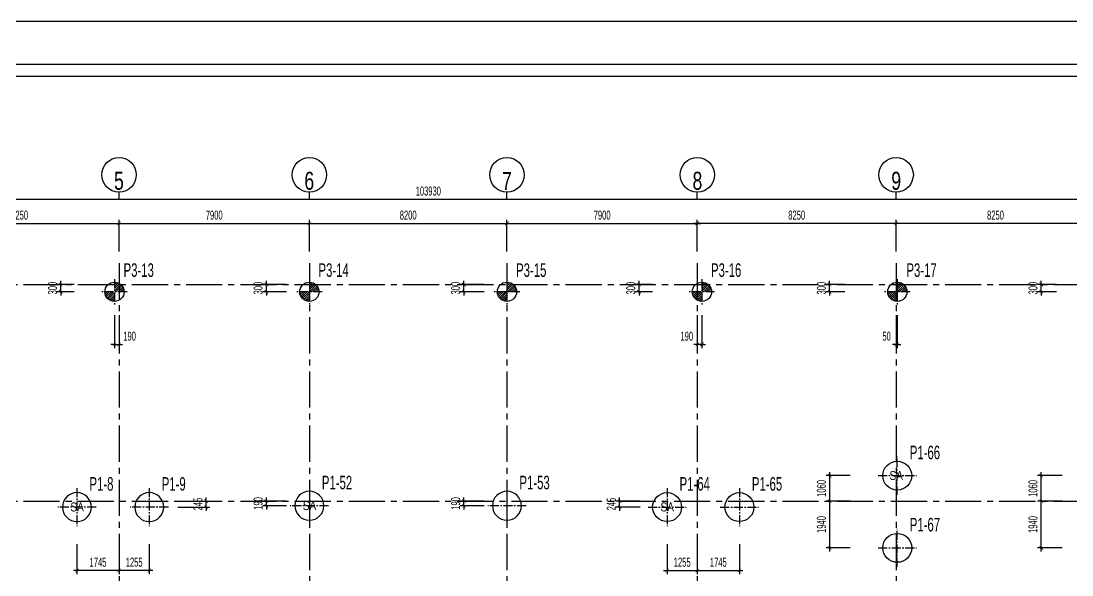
# Model space of a CAD drawing. Extents: x 1722770 to 1861370, y -244656 to -146763.
# Drawn here: x 1769612 to 1813230, y -169781 to -146763 of the extents above; entities that cross this region are included whole.
import ezdxf

# ---------------------------------------------------------------- set-up
doc = ezdxf.new("R2010")
doc.units = 0
doc.header["$LTSCALE"] = 1000
doc.header["$MEASUREMENT"] = 0
doc.header["$PDMODE"] = 3
doc.linetypes.add('CENTER2', pattern=[1.125, 0.75, -0.125, 0.125, -0.125])
doc.linetypes.add('HIDDEN', pattern=[0.375, 0.25, -0.125])
doc.layers.get('0').update_dxf_attribs({"linetype": 'CONTINUOUS'})
doc.layers.get('Defpoints').update_dxf_attribs({"linetype": 'CONTINUOUS'})
for name, color, linetype in [('CDC-KHUNGTEN', 7, 'CONTINUOUS'), ('CDC.01.AXIS', 160, 'CENTER2'), ('CDC.02.DIM', 1, 'CONTINUOUS'), ('CDC.03.BORDER', 3, 'CONTINUOUS'), ('CDC.04.HIDDEN', 8, 'HIDDEN'), ('CDC.06.TEXT', 2, 'CONTINUOUS'), ('CDC.10.HATCH', 9, 'CONTINUOUS'), ('KCS_CHI', 1, 'CONTINUOUS')]:
    doc.layers.add(name, color=color, linetype=linetype)
doc.styles.add('ARIAL', font='arial.ttf', dxfattribs={"width": 0.6})
doc.dimstyles.new('D150', dxfattribs={"dimscale": 150, "dimtxt": 2.5, "dimasz": 1, "dimexe": 1, "dimexo": 0, "dimgap": 1, "dimtad": 1, "dimdec": 0, "dimdsep": 46, "dimtxsty": 'ARIAL', "dimblk": 'ARCHTICK', "dimcen": 1, "dimdle": 1, "dimclrd": 1, "dimclre": 1, "dimclrt": 2, "dimadec": 0, "dimazin": 0, "dimtfac": 0.00072, "dimtdec": 0, "dimtix": 1, "dimtmove": 2, "dimatfit": 3, "dimldrblk": 'ARCHTICK', "dimfxl": 1, "dimtolj": 1, "dimlwd": -1, "dimlwe": -1, "dimarcsym": 0})

# ---------------------------------------------------------------- blocks, each defined once
blk = doc.blocks.new('_ARCHTICK')
at = {"color": 0, "linetype": 'ByBlock', "const_width": 0.15}
blk.add_lwpolyline([(-0.5, -0.5), (0.5, 0.5)], dxfattribs=at)
blk = doc.blocks.new('*D30')
at = {"layer": 'CDC.02.DIM', "color": 1, "transparency": 16777216}
for p, q in [((1765280, -155172), (1773830, -155172)), ((1765430, -156345), (1765430, -155022)), ((1773680, -156345), (1773680, -155022))]:
    blk.add_line(p, q, dxfattribs=at)
at = {"layer": 'Defpoints', "color": 0, "transparency": 16777216}
for p in [(1773680, -155172), (1765430, -156345), (1773680, -156345)]:
    blk.add_point(p, dxfattribs=at)
at = {"layer": 'CDC.02.DIM', "color": 1, "transparency": 16777216, "xscale": 150, "yscale": 150, "zscale": 150, "rotation": 180}
blk.add_blockref('_ARCHTICK', (1765430, -155172), dxfattribs=at)
at = {"layer": 'CDC.02.DIM', "color": 1, "transparency": 16777216, "xscale": 150, "yscale": 150, "zscale": 150}
blk.add_blockref('_ARCHTICK', (1773680, -155172), dxfattribs=at)
at = {"layer": 'CDC.02.DIM', "color": 2, "transparency": 16777216, "insert": (1769555, -154830), "char_height": 375, "attachment_point": 5, "style": 'ARIAL'}
blk.add_mtext('\\A1;8250', dxfattribs=at)
blk = doc.blocks.new('*D31')
at = {"layer": 'CDC.02.DIM', "color": 1, "transparency": 16777216}
for p, q in [((1773530, -155172), (1781730, -155172)), ((1773680, -156345), (1773680, -155022)), ((1781580, -156345), (1781580, -155022))]:
    blk.add_line(p, q, dxfattribs=at)
at = {"layer": 'Defpoints', "color": 0, "transparency": 16777216}
for p in [(1781580, -155172), (1773680, -156345), (1781580, -156345)]:
    blk.add_point(p, dxfattribs=at)
at = {"layer": 'CDC.02.DIM', "color": 1, "transparency": 16777216, "xscale": 150, "yscale": 150, "zscale": 150, "rotation": 180}
blk.add_blockref('_ARCHTICK', (1773680, -155172), dxfattribs=at)
at = {"layer": 'CDC.02.DIM', "color": 1, "transparency": 16777216, "xscale": 150, "yscale": 150, "zscale": 150}
blk.add_blockref('_ARCHTICK', (1781580, -155172), dxfattribs=at)
at = {"layer": 'CDC.02.DIM', "color": 2, "transparency": 16777216, "insert": (1777630, -154830), "char_height": 375, "attachment_point": 5, "style": 'ARIAL'}
blk.add_mtext('\\A1;7900', dxfattribs=at)
blk = doc.blocks.new('*D32')
at = {"layer": 'CDC.02.DIM', "color": 1, "transparency": 16777216}
for p, q in [((1781430, -155172), (1789930, -155172)), ((1781580, -156345), (1781580, -155022)), ((1789780, -156345), (1789780, -155022))]:
    blk.add_line(p, q, dxfattribs=at)
at = {"layer": 'Defpoints', "color": 0, "transparency": 16777216}
for p in [(1789780, -155172), (1781580, -156345), (1789780, -156345)]:
    blk.add_point(p, dxfattribs=at)
at = {"layer": 'CDC.02.DIM', "color": 1, "transparency": 16777216, "xscale": 150, "yscale": 150, "zscale": 150, "rotation": 180}
blk.add_blockref('_ARCHTICK', (1781580, -155172), dxfattribs=at)
at = {"layer": 'CDC.02.DIM', "color": 1, "transparency": 16777216, "xscale": 150, "yscale": 150, "zscale": 150}
blk.add_blockref('_ARCHTICK', (1789780, -155172), dxfattribs=at)
at = {"layer": 'CDC.02.DIM', "color": 2, "transparency": 16777216, "insert": (1785680, -154830), "char_height": 375, "attachment_point": 5, "style": 'ARIAL'}
blk.add_mtext('\\A1;8200', dxfattribs=at)
blk = doc.blocks.new('*D33')
at = {"layer": 'CDC.02.DIM', "color": 1, "transparency": 16777216}
for p, q in [((1789630, -155172), (1797830, -155172)), ((1789780, -156345), (1789780, -155022)), ((1797680, -156345), (1797680, -155022))]:
    blk.add_line(p, q, dxfattribs=at)
at = {"layer": 'Defpoints', "color": 0, "transparency": 16777216}
for p in [(1797680, -155172), (1789780, -156345), (1797680, -156345)]:
    blk.add_point(p, dxfattribs=at)
at = {"layer": 'CDC.02.DIM', "color": 1, "transparency": 16777216, "xscale": 150, "yscale": 150, "zscale": 150, "rotation": 180}
blk.add_blockref('_ARCHTICK', (1789780, -155172), dxfattribs=at)
at = {"layer": 'CDC.02.DIM', "color": 1, "transparency": 16777216, "xscale": 150, "yscale": 150, "zscale": 150}
blk.add_blockref('_ARCHTICK', (1797680, -155172), dxfattribs=at)
at = {"layer": 'CDC.02.DIM', "color": 2, "transparency": 16777216, "insert": (1793730, -154830), "char_height": 375, "attachment_point": 5, "style": 'ARIAL'}
blk.add_mtext('\\A1;7900', dxfattribs=at)
blk = doc.blocks.new('*D36')
at = {"layer": 'CDC.02.DIM', "color": 1, "transparency": 16777216}
for p, q in [((1814330, -155172), (1805780, -155172)), ((1805930, -156345), (1805930, -155022)), ((1814180, -156345), (1814180, -155022))]:
    blk.add_line(p, q, dxfattribs=at)
at = {"layer": 'Defpoints', "color": 0, "transparency": 16777216}
for p in [(1805930, -155172), (1805930, -156345), (1814180, -156345)]:
    blk.add_point(p, dxfattribs=at)
at = {"layer": 'CDC.02.DIM', "color": 1, "transparency": 16777216, "xscale": 150, "yscale": 150, "zscale": 150, "rotation": 180}
blk.add_blockref('_ARCHTICK', (1805930, -155172), dxfattribs=at)
at = {"layer": 'CDC.02.DIM', "color": 1, "transparency": 16777216, "xscale": 150, "yscale": 150, "zscale": 150}
blk.add_blockref('_ARCHTICK', (1814180, -155172), dxfattribs=at)
at = {"layer": 'CDC.02.DIM', "color": 2, "transparency": 16777216, "insert": (1810055, -154830), "char_height": 375, "attachment_point": 5, "style": 'ARIAL'}
blk.add_mtext('\\A1;8250', dxfattribs=at)
blk = doc.blocks.new('*D37')
at = {"layer": 'CDC.02.DIM', "color": 1, "transparency": 16777216}
for p, q in [((1806080, -155172), (1797530, -155172)), ((1797680, -156345), (1797680, -155022)), ((1805930, -156345), (1805930, -155022))]:
    blk.add_line(p, q, dxfattribs=at)
at = {"layer": 'Defpoints', "color": 0, "transparency": 16777216}
for p in [(1797680, -155172), (1797680, -156345), (1805930, -156345)]:
    blk.add_point(p, dxfattribs=at)
at = {"layer": 'CDC.02.DIM', "color": 1, "transparency": 16777216, "xscale": 150, "yscale": 150, "zscale": 150, "rotation": 180}
blk.add_blockref('_ARCHTICK', (1797680, -155172), dxfattribs=at)
at = {"layer": 'CDC.02.DIM', "color": 1, "transparency": 16777216, "xscale": 150, "yscale": 150, "zscale": 150}
blk.add_blockref('_ARCHTICK', (1805930, -155172), dxfattribs=at)
at = {"layer": 'CDC.02.DIM', "color": 2, "transparency": 16777216, "insert": (1801805, -154830), "char_height": 375, "attachment_point": 5, "style": 'ARIAL'}
blk.add_mtext('\\A1;8250', dxfattribs=at)
blk = doc.blocks.new('*D38')
at = {"layer": 'CDC.02.DIM', "color": 1, "transparency": 16777216}
for p, q in [((1734400, -154172), (1838630, -154172)), ((1734550, -156345), (1734550, -154022)), ((1838480, -156345), (1838480, -154022))]:
    blk.add_line(p, q, dxfattribs=at)
at = {"layer": 'Defpoints', "color": 0, "transparency": 16777216}
for p in [(1838480, -154172), (1734550, -156345), (1838480, -156345)]:
    blk.add_point(p, dxfattribs=at)
at = {"layer": 'CDC.02.DIM', "color": 1, "transparency": 16777216, "xscale": 150, "yscale": 150, "zscale": 150, "rotation": 180}
blk.add_blockref('_ARCHTICK', (1734550, -154172), dxfattribs=at)
at = {"layer": 'CDC.02.DIM', "color": 1, "transparency": 16777216, "xscale": 150, "yscale": 150, "zscale": 150}
blk.add_blockref('_ARCHTICK', (1838480, -154172), dxfattribs=at)
at = {"layer": 'CDC.02.DIM', "color": 2, "transparency": 16777216, "insert": (1786515, -153830), "char_height": 375, "attachment_point": 5, "style": 'ARIAL'}
blk.add_mtext('\\A1;103930', dxfattribs=at)
blk = doc.blocks.new('d800')
at = {"layer": 'CDC.10.HATCH'}
h = blk.add_hatch(dxfattribs=at)
h.set_pattern_fill('ANSI31', color=256, scale=500, style=0)
h.paths.add_polyline_path([(1776664, -80984), (1776664, -81384), (1777064, -81384, 0.414214)])
h.paths.add_polyline_path([(1776664, -81384), (1776264, -81384, 0.414214), (1776664, -81784)])
at = {"layer": 'CDC.01.AXIS', "ltscale": 0.5}
for p, q in [((1776664, -80856), (1776664, -81912)), ((1777192, -81384), (1776136, -81384))]:
    blk.add_line(p, q, dxfattribs=at)
at = {"layer": 'CDC.03.BORDER'}
blk.add_circle((1776664, -81384), 400, dxfattribs=at)
blk = doc.blocks.new('*D62')
at = {"layer": 'CDC.02.DIM', "color": 1, "transparency": 16777216}
for p, q in [((1773490, -158984), (1773490, -160351)), ((1773680, -158984), (1773680, -160351)), ((1773490, -160201), (1773340, -160201)), ((1773490, -160201), (1773680, -160201)), ((1773680, -160201), (1773830, -160201))]:
    blk.add_line(p, q, dxfattribs=at)
at = {"layer": 'Defpoints', "color": 0, "transparency": 16777216}
for p in [(1773490, -158984), (1773680, -158984), (1773680, -160201)]:
    blk.add_point(p, dxfattribs=at)
at = {"layer": 'CDC.02.DIM', "color": 1, "transparency": 16777216, "xscale": 150, "yscale": 150, "zscale": 150}
blk.add_blockref('_ARCHTICK', (1773490, -160201), dxfattribs=at)
at = {"layer": 'CDC.02.DIM', "color": 1, "transparency": 16777216, "xscale": 150, "yscale": 150, "zscale": 150, "rotation": 180}
blk.add_blockref('_ARCHTICK', (1773680, -160201), dxfattribs=at)
at = {"layer": 'CDC.02.DIM', "color": 2, "transparency": 16777216, "insert": (1774118, -159860), "char_height": 375, "attachment_point": 5, "style": 'ARIAL'}
blk.add_mtext('\\A1;190', dxfattribs=at)
blk = doc.blocks.new('*D64')
at = {"layer": 'CDC.02.DIM', "color": 1, "transparency": 16777216}
for p, q in [((1771819, -157713), (1771113, -157713)), ((1771263, -157713), (1771263, -157563)), ((1771263, -158013), (1771263, -157713)), ((1771819, -158013), (1771113, -158013)), ((1771263, -158013), (1771263, -158163))]:
    blk.add_line(p, q, dxfattribs=at)
at = {"layer": 'Defpoints', "color": 0, "transparency": 16777216}
for p in [(1771263, -157713), (1771819, -157713), (1771819, -158013)]:
    blk.add_point(p, dxfattribs=at)
at = {"layer": 'CDC.02.DIM', "color": 1, "transparency": 16777216, "xscale": 150, "yscale": 150, "zscale": 150}
for p, rotation in [((1771263, -157713), 270), ((1771263, -158013), 90)]:
    blk.add_blockref('_ARCHTICK', p, dxfattribs=dict(at, rotation=rotation))
at = {"layer": 'CDC.02.DIM', "color": 2, "transparency": 16777216, "insert": (1770921, -157863), "char_height": 375, "attachment_point": 5, "rotation": 90, "style": 'ARIAL'}
blk.add_mtext('\\A1;300', dxfattribs=at)
blk = doc.blocks.new('*D96')
at = {"layer": 'CDC.02.DIM', "color": 1, "transparency": 16777216}
for p, q in [((1805930, -158984), (1805930, -160351)), ((1805980, -158984), (1805980, -160351)), ((1805930, -160201), (1805780, -160201)), ((1805980, -160201), (1805930, -160201)), ((1805980, -160201), (1806130, -160201))]:
    blk.add_line(p, q, dxfattribs=at)
at = {"layer": 'Defpoints', "color": 0, "transparency": 16777216}
for p in [(1805930, -158984), (1805980, -158984), (1805930, -160201)]:
    blk.add_point(p, dxfattribs=at)
at = {"layer": 'CDC.02.DIM', "color": 1, "transparency": 16777216, "xscale": 150, "yscale": 150, "zscale": 150}
blk.add_blockref('_ARCHTICK', (1805930, -160201), dxfattribs=at)
at = {"layer": 'CDC.02.DIM', "color": 1, "transparency": 16777216, "xscale": 150, "yscale": 150, "zscale": 150, "rotation": 180}
blk.add_blockref('_ARCHTICK', (1805980, -160201), dxfattribs=at)
at = {"layer": 'CDC.02.DIM', "color": 2, "transparency": 16777216, "insert": (1805535, -159860), "char_height": 375, "attachment_point": 5, "style": 'ARIAL'}
blk.add_mtext('\\A1;50', dxfattribs=at)
blk = doc.blocks.new('*D97')
at = {"layer": 'CDC.02.DIM', "color": 1, "transparency": 16777216}
for p, q in [((1797680, -158984), (1797680, -160351)), ((1797870, -158984), (1797870, -160351)), ((1797680, -160201), (1797530, -160201)), ((1797870, -160201), (1797680, -160201)), ((1797870, -160201), (1798020, -160201))]:
    blk.add_line(p, q, dxfattribs=at)
at = {"layer": 'Defpoints', "color": 0, "transparency": 16777216}
for p in [(1797680, -158984), (1797870, -158984), (1797680, -160201)]:
    blk.add_point(p, dxfattribs=at)
at = {"layer": 'CDC.02.DIM', "color": 1, "transparency": 16777216, "xscale": 150, "yscale": 150, "zscale": 150}
blk.add_blockref('_ARCHTICK', (1797680, -160201), dxfattribs=at)
at = {"layer": 'CDC.02.DIM', "color": 1, "transparency": 16777216, "xscale": 150, "yscale": 150, "zscale": 150, "rotation": 180}
blk.add_blockref('_ARCHTICK', (1797870, -160201), dxfattribs=at)
at = {"layer": 'CDC.02.DIM', "color": 2, "transparency": 16777216, "insert": (1797242, -159860), "char_height": 375, "attachment_point": 5, "style": 'ARIAL'}
blk.add_mtext('\\A1;190', dxfattribs=at)
blk = doc.blocks.new('*D99')
at = {"layer": 'CDC.02.DIM', "color": 1, "transparency": 16777216}
for p, q in [((1795819, -157713), (1795113, -157713)), ((1795263, -157713), (1795263, -157563)), ((1795263, -158013), (1795263, -157713)), ((1795819, -158013), (1795113, -158013)), ((1795263, -158013), (1795263, -158163))]:
    blk.add_line(p, q, dxfattribs=at)
at = {"layer": 'Defpoints', "color": 0, "transparency": 16777216}
for p in [(1795263, -157713), (1795819, -157713), (1795819, -158013)]:
    blk.add_point(p, dxfattribs=at)
at = {"layer": 'CDC.02.DIM', "color": 1, "transparency": 16777216, "xscale": 150, "yscale": 150, "zscale": 150}
for p, rotation in [((1795263, -157713), 270), ((1795263, -158013), 90)]:
    blk.add_blockref('_ARCHTICK', p, dxfattribs=dict(at, rotation=rotation))
at = {"layer": 'CDC.02.DIM', "color": 2, "transparency": 16777216, "insert": (1794921, -157863), "char_height": 375, "attachment_point": 5, "rotation": 90, "style": 'ARIAL'}
blk.add_mtext('\\A1;300', dxfattribs=at)
blk = doc.blocks.new('*D101')
at = {"layer": 'CDC.02.DIM', "color": 1, "transparency": 16777216}
for p, q in [((1803804, -157713), (1803022, -157713)), ((1803172, -157713), (1803172, -157563)), ((1803172, -158013), (1803172, -157713)), ((1803804, -158013), (1803022, -158013)), ((1803172, -158013), (1803172, -158163))]:
    blk.add_line(p, q, dxfattribs=at)
at = {"layer": 'Defpoints', "color": 0, "transparency": 16777216}
for p in [(1803172, -157713), (1803804, -157713), (1803804, -158013)]:
    blk.add_point(p, dxfattribs=at)
at = {"layer": 'CDC.02.DIM', "color": 1, "transparency": 16777216, "xscale": 150, "yscale": 150, "zscale": 150}
for p, rotation in [((1803172, -157713), 270), ((1803172, -158013), 90)]:
    blk.add_blockref('_ARCHTICK', p, dxfattribs=dict(at, rotation=rotation))
at = {"layer": 'CDC.02.DIM', "color": 2, "transparency": 16777216, "insert": (1802831, -157863), "char_height": 375, "attachment_point": 5, "rotation": 90, "style": 'ARIAL'}
blk.add_mtext('\\A1;300', dxfattribs=at)
blk = doc.blocks.new('*D107')
at = {"layer": 'CDC.02.DIM', "color": 1, "transparency": 16777216}
for p, q in [((1812585, -157713), (1811803, -157713)), ((1811953, -157713), (1811953, -157563)), ((1811953, -158013), (1811953, -157713)), ((1812585, -158013), (1811803, -158013)), ((1811953, -158013), (1811953, -158163))]:
    blk.add_line(p, q, dxfattribs=at)
at = {"layer": 'Defpoints', "color": 0, "transparency": 16777216}
for p in [(1811953, -157713), (1812585, -157713), (1812585, -158013)]:
    blk.add_point(p, dxfattribs=at)
at = {"layer": 'CDC.02.DIM', "color": 1, "transparency": 16777216, "xscale": 150, "yscale": 150, "zscale": 150}
for p, rotation in [((1811953, -157713), 270), ((1811953, -158013), 90)]:
    blk.add_blockref('_ARCHTICK', p, dxfattribs=dict(at, rotation=rotation))
at = {"layer": 'CDC.02.DIM', "color": 2, "transparency": 16777216, "insert": (1811612, -157863), "char_height": 375, "attachment_point": 5, "rotation": 90, "style": 'ARIAL'}
blk.add_mtext('\\A1;300', dxfattribs=at)
blk = doc.blocks.new('*D122')
at = {"layer": 'CDC.02.DIM', "color": 1, "transparency": 16777216}
for p, q in [((1780631, -157713), (1779644, -157713)), ((1779794, -157713), (1779794, -157563)), ((1779794, -158013), (1779794, -157713)), ((1780631, -158013), (1779644, -158013)), ((1779794, -158013), (1779794, -158163))]:
    blk.add_line(p, q, dxfattribs=at)
at = {"layer": 'Defpoints', "color": 0, "transparency": 16777216}
for p in [(1779794, -157713), (1780631, -157713), (1780631, -158013)]:
    blk.add_point(p, dxfattribs=at)
at = {"layer": 'CDC.02.DIM', "color": 1, "transparency": 16777216, "xscale": 150, "yscale": 150, "zscale": 150}
for p, rotation in [((1779794, -157713), 270), ((1779794, -158013), 90)]:
    blk.add_blockref('_ARCHTICK', p, dxfattribs=dict(at, rotation=rotation))
at = {"layer": 'CDC.02.DIM', "color": 2, "transparency": 16777216, "insert": (1779452, -157863), "char_height": 375, "attachment_point": 5, "rotation": 90, "style": 'ARIAL'}
blk.add_mtext('\\A1;300', dxfattribs=at)
blk = doc.blocks.new('*D126')
at = {"layer": 'CDC.02.DIM', "color": 1, "transparency": 16777216}
for p, q in [((1788831, -157713), (1787844, -157713)), ((1787994, -157713), (1787994, -157563)), ((1787994, -158013), (1787994, -157713)), ((1788831, -158013), (1787844, -158013)), ((1787994, -158013), (1787994, -158163))]:
    blk.add_line(p, q, dxfattribs=at)
at = {"layer": 'Defpoints', "color": 0, "transparency": 16777216}
for p in [(1787994, -157713), (1788831, -157713), (1788831, -158013)]:
    blk.add_point(p, dxfattribs=at)
at = {"layer": 'CDC.02.DIM', "color": 1, "transparency": 16777216, "xscale": 150, "yscale": 150, "zscale": 150}
for p, rotation in [((1787994, -157713), 270), ((1787994, -158013), 90)]:
    blk.add_blockref('_ARCHTICK', p, dxfattribs=dict(at, rotation=rotation))
at = {"layer": 'CDC.02.DIM', "color": 2, "transparency": 16777216, "insert": (1787652, -157863), "char_height": 375, "attachment_point": 5, "rotation": 90, "style": 'ARIAL'}
blk.add_mtext('\\A1;300', dxfattribs=at)
blk = doc.blocks.new('B1200')
at = {"layer": 'CDC.01.AXIS', "ltscale": 0.5}
for p, q in [((1944564, 246097), (1944564, 244513)), ((1943772, 245305), (1945356, 245305))]:
    blk.add_line(p, q, dxfattribs=at)
at = {"layer": 'CDC.03.BORDER'}
blk.add_circle((1944564, 245305), 600, dxfattribs=at)
blk = doc.blocks.new('*D127')
at = {"layer": 'CDC.02.DIM', "color": 1, "transparency": 16777216}
for p, q in [((1779794, -166713), (1779794, -166563)), ((1780631, -166713), (1779644, -166713)), ((1780631, -166903), (1779644, -166903)), ((1779794, -166903), (1779794, -166713)), ((1779794, -166903), (1779794, -167053))]:
    blk.add_line(p, q, dxfattribs=at)
at = {"layer": 'Defpoints', "color": 0, "transparency": 16777216}
for p in [(1779794, -166713), (1780631, -166713), (1780631, -166903)]:
    blk.add_point(p, dxfattribs=at)
at = {"layer": 'CDC.02.DIM', "color": 1, "transparency": 16777216, "xscale": 150, "yscale": 150, "zscale": 150}
for p, rotation in [((1779794, -166713), 270), ((1779794, -166903), 90)]:
    blk.add_blockref('_ARCHTICK', p, dxfattribs=dict(at, rotation=rotation))
at = {"layer": 'CDC.02.DIM', "color": 2, "transparency": 16777216, "insert": (1779452, -166808), "char_height": 375, "attachment_point": 5, "rotation": 90, "style": 'ARIAL'}
blk.add_mtext('\\A1;190', dxfattribs=at)
blk = doc.blocks.new('*D128')
at = {"layer": 'CDC.02.DIM', "color": 1, "transparency": 16777216}
for p, q in [((1787994, -166713), (1787994, -166563)), ((1788831, -166713), (1787844, -166713)), ((1788831, -166903), (1787844, -166903)), ((1787994, -166903), (1787994, -166713)), ((1787994, -166903), (1787994, -167053))]:
    blk.add_line(p, q, dxfattribs=at)
at = {"layer": 'Defpoints', "color": 0, "transparency": 16777216}
for p in [(1787994, -166713), (1788831, -166713), (1788831, -166903)]:
    blk.add_point(p, dxfattribs=at)
at = {"layer": 'CDC.02.DIM', "color": 1, "transparency": 16777216, "xscale": 150, "yscale": 150, "zscale": 150}
for p, rotation in [((1787994, -166713), 270), ((1787994, -166903), 90)]:
    blk.add_blockref('_ARCHTICK', p, dxfattribs=dict(at, rotation=rotation))
at = {"layer": 'CDC.02.DIM', "color": 2, "transparency": 16777216, "insert": (1787652, -166808), "char_height": 375, "attachment_point": 5, "rotation": 90, "style": 'ARIAL'}
blk.add_mtext('\\A1;190', dxfattribs=at)
blk = doc.blocks.new('*D139')
at = {"layer": 'CDC.02.DIM', "color": 1, "transparency": 16777216}
for p, q in [((1773680, -168504), (1773680, -169745)), ((1774935, -168504), (1774935, -169745)), ((1775085, -169595), (1773530, -169595))]:
    blk.add_line(p, q, dxfattribs=at)
at = {"layer": 'Defpoints', "color": 0, "transparency": 16777216}
for p in [(1773680, -168504), (1774935, -168504), (1773680, -169595)]:
    blk.add_point(p, dxfattribs=at)
at = {"layer": 'CDC.02.DIM', "color": 1, "transparency": 16777216, "xscale": 150, "yscale": 150, "zscale": 150, "rotation": 180}
blk.add_blockref('_ARCHTICK', (1773680, -169595), dxfattribs=at)
at = {"layer": 'CDC.02.DIM', "color": 1, "transparency": 16777216, "xscale": 150, "yscale": 150, "zscale": 150}
blk.add_blockref('_ARCHTICK', (1774935, -169595), dxfattribs=at)
at = {"layer": 'CDC.02.DIM', "color": 2, "transparency": 16777216, "insert": (1774307, -169253), "char_height": 375, "attachment_point": 5, "style": 'ARIAL'}
blk.add_mtext('\\A1;1255', dxfattribs=at)
blk = doc.blocks.new('*D140')
at = {"layer": 'CDC.02.DIM', "color": 1, "transparency": 16777216}
for p, q in [((1771935, -168504), (1771935, -169745)), ((1773680, -168504), (1773680, -169745)), ((1773830, -169595), (1771785, -169595))]:
    blk.add_line(p, q, dxfattribs=at)
at = {"layer": 'Defpoints', "color": 0, "transparency": 16777216}
for p in [(1771935, -168504), (1773680, -168504), (1771935, -169595)]:
    blk.add_point(p, dxfattribs=at)
at = {"layer": 'CDC.02.DIM', "color": 1, "transparency": 16777216, "xscale": 150, "yscale": 150, "zscale": 150, "rotation": 180}
blk.add_blockref('_ARCHTICK', (1771935, -169595), dxfattribs=at)
at = {"layer": 'CDC.02.DIM', "color": 1, "transparency": 16777216, "xscale": 150, "yscale": 150, "zscale": 150}
blk.add_blockref('_ARCHTICK', (1773680, -169595), dxfattribs=at)
at = {"layer": 'CDC.02.DIM', "color": 2, "transparency": 16777216, "insert": (1772807, -169253), "char_height": 375, "attachment_point": 5, "style": 'ARIAL'}
blk.add_mtext('\\A1;1745', dxfattribs=at)
blk = doc.blocks.new('*D200')
at = {"layer": 'CDC.02.DIM', "color": 1, "transparency": 16777216}
for p, q in [((1796425, -168504), (1796425, -169745)), ((1797680, -168504), (1797680, -169745)), ((1796275, -169595), (1797830, -169595))]:
    blk.add_line(p, q, dxfattribs=at)
at = {"layer": 'Defpoints', "color": 0, "transparency": 16777216}
for p in [(1796425, -168504), (1797680, -168504), (1797680, -169595)]:
    blk.add_point(p, dxfattribs=at)
at = {"layer": 'CDC.02.DIM', "color": 1, "transparency": 16777216, "xscale": 150, "yscale": 150, "zscale": 150, "rotation": 180}
blk.add_blockref('_ARCHTICK', (1796425, -169595), dxfattribs=at)
at = {"layer": 'CDC.02.DIM', "color": 1, "transparency": 16777216, "xscale": 150, "yscale": 150, "zscale": 150}
blk.add_blockref('_ARCHTICK', (1797680, -169595), dxfattribs=at)
at = {"layer": 'CDC.02.DIM', "color": 2, "transparency": 16777216, "insert": (1797052, -169253), "char_height": 375, "attachment_point": 5, "style": 'ARIAL'}
blk.add_mtext('\\A1;1255', dxfattribs=at)
blk = doc.blocks.new('*D201')
at = {"layer": 'CDC.02.DIM', "color": 1, "transparency": 16777216}
for p, q in [((1797680, -168504), (1797680, -169745)), ((1799425, -168504), (1799425, -169745)), ((1797530, -169595), (1799575, -169595))]:
    blk.add_line(p, q, dxfattribs=at)
at = {"layer": 'Defpoints', "color": 0, "transparency": 16777216}
for p in [(1797680, -168504), (1799425, -168504), (1799425, -169595)]:
    blk.add_point(p, dxfattribs=at)
at = {"layer": 'CDC.02.DIM', "color": 1, "transparency": 16777216, "xscale": 150, "yscale": 150, "zscale": 150, "rotation": 180}
blk.add_blockref('_ARCHTICK', (1797680, -169595), dxfattribs=at)
at = {"layer": 'CDC.02.DIM', "color": 1, "transparency": 16777216, "xscale": 150, "yscale": 150, "zscale": 150}
blk.add_blockref('_ARCHTICK', (1799425, -169595), dxfattribs=at)
at = {"layer": 'CDC.02.DIM', "color": 2, "transparency": 16777216, "insert": (1798552, -169253), "char_height": 375, "attachment_point": 5, "style": 'ARIAL'}
blk.add_mtext('\\A1;1745', dxfattribs=at)
blk = doc.blocks.new('*D257')
at = {"layer": 'CDC.02.DIM', "color": 1, "transparency": 16777216}
for p, q in [((1777296, -166713), (1777296, -166563)), ((1776117, -166958), (1777446, -166958)), ((1776118, -166713), (1777446, -166713)), ((1777296, -166958), (1777296, -166713)), ((1777296, -166958), (1777296, -167108))]:
    blk.add_line(p, q, dxfattribs=at)
at = {"layer": 'Defpoints', "color": 0, "transparency": 16777216}
for p in [(1776117, -166958), (1776118, -166713), (1777296, -166713)]:
    blk.add_point(p, dxfattribs=at)
at = {"layer": 'CDC.02.DIM', "color": 1, "transparency": 16777216, "xscale": 150, "yscale": 150, "zscale": 150}
for p, rotation in [((1777296, -166713), 270), ((1777296, -166958), 90)]:
    blk.add_blockref('_ARCHTICK', p, dxfattribs=dict(at, rotation=rotation))
at = {"layer": 'CDC.02.DIM', "color": 2, "transparency": 16777216, "insert": (1776955, -166836), "char_height": 375, "attachment_point": 5, "rotation": 90, "style": 'ARIAL'}
blk.add_mtext('\\A1;245', dxfattribs=at)
blk = doc.blocks.new('*D261')
at = {"layer": 'CDC.02.DIM', "color": 1, "transparency": 16777216}
for p, q in [((1794453, -166713), (1794453, -166563)), ((1795305, -166713), (1794303, -166713)), ((1795305, -166958), (1794303, -166958)), ((1794453, -166958), (1794453, -166713)), ((1794453, -166958), (1794453, -167108))]:
    blk.add_line(p, q, dxfattribs=at)
at = {"layer": 'Defpoints', "color": 0, "transparency": 16777216}
for p in [(1794453, -166713), (1795305, -166713), (1795305, -166958)]:
    blk.add_point(p, dxfattribs=at)
at = {"layer": 'CDC.02.DIM', "color": 1, "transparency": 16777216, "xscale": 150, "yscale": 150, "zscale": 150}
for p, rotation in [((1794453, -166713), 270), ((1794453, -166958), 90)]:
    blk.add_blockref('_ARCHTICK', p, dxfattribs=dict(at, rotation=rotation))
at = {"layer": 'CDC.02.DIM', "color": 2, "transparency": 16777216, "insert": (1794111, -166836), "char_height": 375, "attachment_point": 5, "rotation": 90, "style": 'ARIAL'}
blk.add_mtext('\\A1;245', dxfattribs=at)
blk = doc.blocks.new('*D265')
at = {"layer": 'CDC.02.DIM', "color": 1, "transparency": 16777216}
for p, q in [((1804030, -165653), (1803022, -165653)), ((1803172, -165503), (1803172, -166863)), ((1804030, -166713), (1803022, -166713))]:
    blk.add_line(p, q, dxfattribs=at)
at = {"layer": 'Defpoints', "color": 0, "transparency": 16777216}
for p in [(1804030, -165653), (1803172, -166713), (1804030, -166713)]:
    blk.add_point(p, dxfattribs=at)
at = {"layer": 'CDC.02.DIM', "color": 1, "transparency": 16777216, "xscale": 150, "yscale": 150, "zscale": 150}
for p, rotation in [((1803172, -165653), 90), ((1803172, -166713), 270)]:
    blk.add_blockref('_ARCHTICK', p, dxfattribs=dict(at, rotation=rotation))
at = {"layer": 'CDC.02.DIM', "color": 2, "transparency": 16777216, "insert": (1802831, -166183), "char_height": 375, "attachment_point": 5, "rotation": 90, "style": 'ARIAL'}
blk.add_mtext('\\A1;1060', dxfattribs=at)
blk = doc.blocks.new('*D266')
at = {"layer": 'CDC.02.DIM', "color": 1, "transparency": 16777216}
for p, q in [((1803172, -166563), (1803172, -168803)), ((1804030, -166713), (1803022, -166713)), ((1804030, -168653), (1803022, -168653))]:
    blk.add_line(p, q, dxfattribs=at)
at = {"layer": 'Defpoints', "color": 0, "transparency": 16777216}
for p in [(1804030, -166713), (1803172, -168653), (1804030, -168653)]:
    blk.add_point(p, dxfattribs=at)
at = {"layer": 'CDC.02.DIM', "color": 1, "transparency": 16777216, "xscale": 150, "yscale": 150, "zscale": 150}
for p, rotation in [((1803172, -166713), 90), ((1803172, -168653), 270)]:
    blk.add_blockref('_ARCHTICK', p, dxfattribs=dict(at, rotation=rotation))
at = {"layer": 'CDC.02.DIM', "color": 2, "transparency": 16777216, "insert": (1802831, -167683), "char_height": 375, "attachment_point": 5, "rotation": 90, "style": 'ARIAL'}
blk.add_mtext('\\A1;1940', dxfattribs=at)
blk = doc.blocks.new('*D277')
at = {"layer": 'CDC.02.DIM', "color": 1, "transparency": 16777216}
for p, q in [((1811953, -168803), (1811953, -166563)), ((1812824, -166713), (1811803, -166713)), ((1812824, -168653), (1811803, -168653))]:
    blk.add_line(p, q, dxfattribs=at)
at = {"layer": 'Defpoints', "color": 0, "transparency": 16777216}
for p in [(1811953, -166713), (1812824, -166713), (1812824, -168653)]:
    blk.add_point(p, dxfattribs=at)
at = {"layer": 'CDC.02.DIM', "color": 1, "transparency": 16777216, "xscale": 150, "yscale": 150, "zscale": 150}
for p, rotation in [((1811953, -166713), 90), ((1811953, -168653), 270)]:
    blk.add_blockref('_ARCHTICK', p, dxfattribs=dict(at, rotation=rotation))
at = {"layer": 'CDC.02.DIM', "color": 2, "transparency": 16777216, "insert": (1811612, -167683), "char_height": 375, "attachment_point": 5, "rotation": 90, "style": 'ARIAL'}
blk.add_mtext('\\A1;1940', dxfattribs=at)
blk = doc.blocks.new('*D278')
at = {"layer": 'CDC.02.DIM', "color": 1, "transparency": 16777216}
for p, q in [((1812824, -165653), (1811803, -165653)), ((1811953, -166863), (1811953, -165503)), ((1812824, -166713), (1811803, -166713))]:
    blk.add_line(p, q, dxfattribs=at)
at = {"layer": 'Defpoints', "color": 0, "transparency": 16777216}
for p in [(1811953, -165653), (1812824, -165653), (1812824, -166713)]:
    blk.add_point(p, dxfattribs=at)
at = {"layer": 'CDC.02.DIM', "color": 1, "transparency": 16777216, "xscale": 150, "yscale": 150, "zscale": 150}
for p, rotation in [((1811953, -165653), 90), ((1811953, -166713), 270)]:
    blk.add_blockref('_ARCHTICK', p, dxfattribs=dict(at, rotation=rotation))
at = {"layer": 'CDC.02.DIM', "color": 2, "transparency": 16777216, "insert": (1811612, -166183), "char_height": 375, "attachment_point": 5, "rotation": 90, "style": 'ARIAL'}
blk.add_mtext('\\A1;1060', dxfattribs=at)
blk = doc.blocks.new('KHUNG A1')
at = {"layer": 'CDC-KHUNGTEN'}
blk.add_lwpolyline([(10366.22, 712.17), (10366.22, 1278.17), (9655.22, 1278.17), (9655.22, 712.17)], close=True, dxfattribs=at)
at = {"layer": 'CDC.10.HATCH', "color": 8}
blk.add_lwpolyline([(9652.22, 709.17), (10447.22, 709.17), (10447.22, 1281.17), (9652.22, 1281.17)], close=True, dxfattribs=at)
at = {"layer": 'Defpoints', "color": 1}
blk.add_lwpolyline([(9617.22, 698.17), (9617.22, 1292.17), (10458.22, 1292.17), (10458.22, 698.17), (9617.22, 698.17)], close=True, dxfattribs=at)

msp = doc.modelspace()

# ---------------------------------------------------------------- linework, layer by layer
at = {"layer": 'CDC.01.AXIS', "ltscale": 2}
for p, q in [((1773679.8, -156823.2), (1773679.8, -214474)), ((1781579.7, -156823.2), (1781579.7, -214474)), ((1789779.7, -156823.2), (1789779.7, -214474)), ((1797679.7, -156823.2), (1797679.7, -214474)), ((1805929.7, -156823.2), (1805929.7, -214474)), ((1733714.3, -157712.6), (1838479.7, -157712.6)), ((1733714.3, -166713), (1838479.7, -166713))]:
    msp.add_line(p, q, dxfattribs=at)
at = {"layer": 'KCS_CHI'}
for p, q in [((1773679.8, -154171.9), (1773679.8, -153870)), ((1781579.7, -154171.9), (1781579.7, -153870)), ((1789779.7, -154171.9), (1789779.7, -153870)), ((1797679.7, -154171.9), (1797679.7, -153870)), ((1805929.7, -154171.9), (1805929.7, -153870))]:
    msp.add_line(p, q, dxfattribs=at)
for centre in [(1773679.8, -153154.1), (1781579.7, -153154.1), (1789779.7, -153154.1), (1797679.7, -153154.1), (1805929.7, -153154.1)]:
    msp.add_circle(centre, 715.9, dxfattribs=at)

# ---------------------------------------------------------------- block references
at = {"xscale": 164.8038049160174, "yscale": 164.8038049160174, "zscale": 164.8038049160174}
msp.add_blockref('KHUNG A1', (137815, -359717.7), dxfattribs=at)
at = {"layer": 'CDC.04.HIDDEN'}
for p in [(-3173.9, -76629.3), (4916.1, -76629.3), (13116.1, -76629.2), (21206.3, -76629.3), (29316.3, -76629.2)]:
    msp.add_blockref('d800', p, dxfattribs=at)
at = {"layer": 'CDC.04.HIDDEN', "extrusion": (0, 0, -1), "xscale": -1, "zscale": -1, "rotation": 270}
for p in [(-2051284.4, -2110217.4), (-2051284.4, -2113217.4)]:
    msp.add_blockref('B1200', p, dxfattribs=at)
at = {"layer": 'CDC.04.HIDDEN', "extrusion": (0, 0, -1), "zscale": -0.9999999999999999}
for p in [(-3716498, -412263.5), (-3719498, -412263.5), (-3726143.9, -412207.9), (-3734343.9, -412207.9)]:
    msp.add_blockref('B1200', p, dxfattribs=at)
at = {"layer": 'CDC.04.HIDDEN', "extrusion": (0, 0, -1), "xscale": -1, "zscale": -1}
for p in [(148138.5, -412263.5), (145138.5, -412263.5)]:
    msp.add_blockref('B1200', p, dxfattribs=at)

# ---------------------------------------------------------------- texts
at = {"layer": 'CDC.06.TEXT', "style": 'ARIAL', "width": 0.6}
for s, p in [('P3-13', (1773867.8, -157393.3, 0)), ('P3-14', (1781957.8, -157393.3, 0)), ('P3-15', (1790157.8, -157393.2, 0)), ('P3-16', (1798248.1, -157393, 0)), ('P3-17', (1806358.1, -157393.2, 0)), ('P1-66', (1806497.5, -164970.9, 0)), ('P1-8', (1772451.7, -166276.4, 0)), ('P1-9', (1775451.7, -166276.4, 0)), ('P1-52', (1782097.5, -166220.9, 0)), ('P1-53', (1790297.5, -166220.9, 0)), ('P1-64', (1796943.4, -166276.4, 0)), ('P1-65', (1799943.4, -166276.4, 0)), ('P1-67', (1806497.5, -167970.9, 0))]:
    msp.add_text(s, height=562.5, dxfattribs=at).set_placement(p)
at = {"layer": 'CDC.06.TEXT', "char_height": 750, "width": 696.96, "attachment_point": 8, "line_spacing_factor": 0.938532}
for s, insert in [('{\\fArial|b0|i0|c0|p34;\\W0.7;5}', (1773675.2, -153787.4)), ('{\\fArial|b0|i0|c0|p34;\\W0.7;6}', (1781575.1, -153787.4)), ('{\\fArial|b0|i0|c0|p34;\\W0.7;7}', (1789775.1, -153787.4)), ('{\\fArial|b0|i0|c0|p34;\\W0.7;8}', (1797684.3, -153787.4)), ('{\\fArial|b0|i0|c0|p34;\\W0.7;9}', (1805934.3, -153787.4))]:
    msp.add_mtext(s, dxfattribs=dict(at, insert=insert))
at = {"layer": 'Defpoints', "color": 2, "style": 'ARIAL', "width": 0.8}
for p in [(1805657.2, -165835), (1771661.3, -167140.5), (1781307.2, -167085), (1796153.1, -167140.5)]:
    msp.add_text('SA', height=375, dxfattribs=at).set_placement(p)

# ---------------------------------------------------------------- dimensions: what is measured, and where the dimension line sits
at = {"layer": 'CDC.02.DIM'}
for base, p1, p2, picture, middle in [((1838479.7, -154171.9), (1734549.7, -156344.8), (1838479.7, -156344.8), '*D38', (1786514.7, -153830.3)), ((1773679.8, -155171.9), (1765429.8, -156344.8), (1773679.8, -156344.8), '*D30', (1769554.8, -154830.4)), ((1781579.7, -155171.9), (1773679.8, -156344.8), (1781579.7, -156344.8), '*D31', (1777629.8, -154830.4)), ((1789779.7, -155171.9), (1781579.7, -156344.8), (1789779.7, -156344.8), '*D32', (1785679.7, -154830.4)), ((1797679.7, -155171.9), (1789779.7, -156344.8), (1797679.7, -156344.8), '*D33', (1793729.7, -154830.4)), ((1797679.7, -169594.5), (1796424.6, -168504.5), (1797679.7, -168504.5), '*D200', (1797052.2, -169253)), ((1799424.6, -169594.5), (1797679.7, -168504.5), (1799424.6, -168504.5), '*D201', (1798552.2, -169253))]:
    dim = msp.add_linear_dim(base=base, p1=p1, p2=p2, dimstyle='D150', dxfattribs=at)
    dim.commit()
    dim.dimension.update_dxf_attribs({"geometry": picture, "text_midpoint": middle})
for base, p1, p2, angle, picture, middle in [((1797679.7, -155171.9), (1805929.7, -156344.8), (1797679.7, -156344.8), 180, '*D37', (1801804.7, -154830.4)), ((1805929.7, -155171.9), (1814179.7, -156344.8), (1805929.7, -156344.8), 180, '*D36', (1810054.7, -154830.4)), ((1771262.9, -157712.6), (1771819.3, -158012.7), (1771819.3, -157712.6), 90, '*D64', (1770921.3, -157862.6)), ((1779793.6, -157712.6), (1780631, -158012.7), (1780631, -157712.6), 90, '*D122', (1779452, -157862.6)), ((1787993.9, -157712.6), (1788831.3, -158012.7), (1788831.3, -157712.6), 90, '*D126', (1787652.3, -157862.6)), ((1795262.5, -157712.6), (1795819, -158012.7), (1795819, -157712.6), 90, '*D99', (1794920.9, -157862.6)), ((1803172.2, -157712.6), (1803804.2, -158012.8), (1803804.2, -157712.6), 90, '*D101', (1802830.6, -157862.7)), ((1811953.1, -157712.6), (1812585.2, -158012.8), (1812585.2, -157712.6), 90, '*D107', (1811611.5, -157862.7)), ((1803172.2, -166713), (1804029.7, -165653.3), (1804029.7, -166713), 90, '*D265', (1802830.8, -166183.1)), ((1811953.1, -165653.3), (1812824.5, -166713), (1812824.5, -165653.3), 90, '*D278', (1811611.7, -166183.1)), ((1777296, -166713), (1776117.4, -166958.1), (1776118.1, -166713), 90, '*D257', (1776954.6, -166835.5)), ((1779793.6, -166713), (1780631, -166903.3), (1780631, -166713), 90, '*D127', (1779452.1, -166808.1)), ((1787993.9, -166713), (1788831.3, -166903.3), (1788831.3, -166713), 90, '*D128', (1787652.4, -166808.1)), ((1794452.8, -166713), (1795304.7, -166958.1), (1795304.7, -166713), 90, '*D261', (1794111.3, -166835.5)), ((1803172.2, -168653.3), (1804029.7, -166713), (1804029.7, -168653.3), 90, '*D266', (1802830.8, -167683.1)), ((1811953.1, -166713), (1812824.5, -168653.3), (1812824.5, -166713), 90, '*D277', (1811611.7, -167683.1)), ((1771934.9, -169594.5), (1773679.8, -168504.5), (1771934.9, -168504.5), 180, '*D140', (1772807.3, -169253)), ((1773679.8, -169594.5), (1774934.9, -168504.5), (1773679.8, -168504.5), 180, '*D139', (1774307.3, -169253))]:
    dim = msp.add_linear_dim(base=base, p1=p1, p2=p2, angle=angle, dimstyle='D150', dxfattribs=at)
    dim.commit()
    dim.dimension.update_dxf_attribs({"geometry": picture, "text_midpoint": middle})
dim = msp.add_linear_dim(base=(1773679.8, -160201.3), p1=(1773489.8, -158984.1), p2=(1773679.8, -158984.1), dimstyle='D150', dxfattribs=at)
dim.commit()
dim.dimension.update_dxf_attribs({"geometry": '*D62', "text_midpoint": (1774118, -159859.8), "dimtype": 160})
for base, p1, p2, picture, middle in [((1797680, -160201.3), (1797870, -158984.1), (1797680, -158984.1), '*D97', (1797241.8, -159859.8)), ((1805930, -160201.3), (1805980, -158984.1), (1805930, -158984.1), '*D96', (1805535.3, -159859.8))]:
    dim = msp.add_linear_dim(base=base, p1=p1, p2=p2, angle=180, dimstyle='D150', dxfattribs=at)
    dim.commit()
    dim.dimension.update_dxf_attribs({"geometry": picture, "text_midpoint": middle, "dimtype": 160})

doc.saveas('drawing.dxf')
